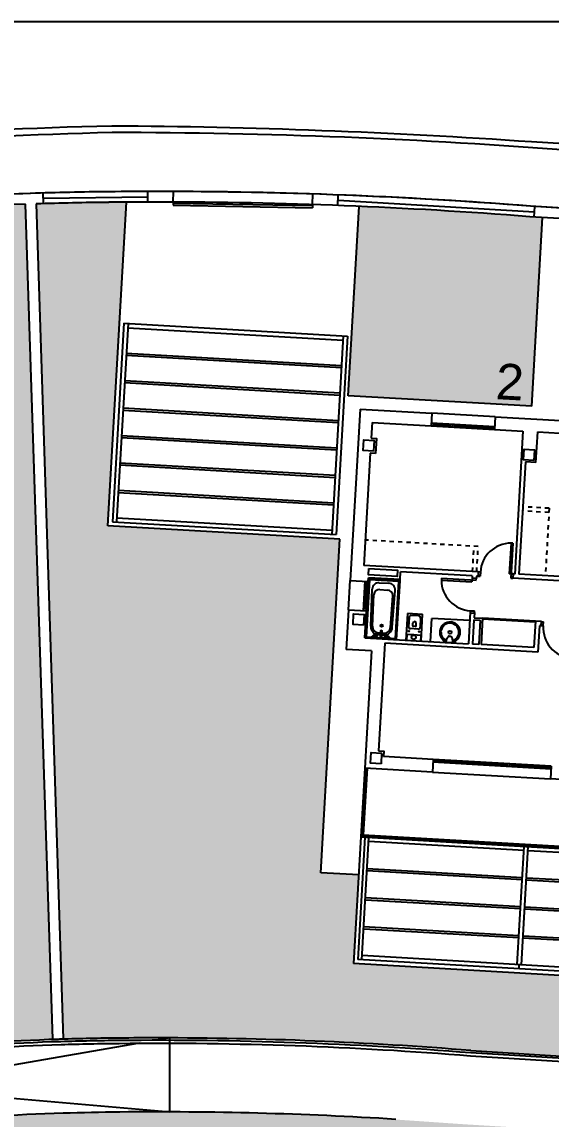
# Model space of a CAD drawing. Header units: millimetres. Extents: x 441061 to 442903, y 4515148 to 4515613.
# Drawn here: x 441866.35 to 441878.87, y 4515587 to 4515612.94 of the extents above; entities that cross this region are included whole.
import ezdxf
from ezdxf.enums import TextEntityAlignment as Align

# ---------------------------------------------------------------- set-up
doc = ezdxf.new("R2010")
doc.units = ezdxf.units.MM
doc.linetypes.add('RAYITAS', pattern=[0.375, 0.25, -0.125])
doc.layers.add('01_cartela', color=6, linetype='Continuous', plot=False)
doc.layers.add('01_cesped', color=7, linetype='Continuous', true_color=0x659a66)
for name, color, linetype in [('01_cotas', 254, 'Continuous'), ('01_mono PRIMERA', 2, 'Continuous'), ('01_piscinas', 254, 'Continuous'), ('01_proyección', 4, 'RAYITAS'), ('01_PÉRGOLAS', 254, 'Continuous')]:
    doc.layers.add(name, color=color, linetype=linetype)
doc.styles.add('Estilo1', font='swissel.ttf')

# ---------------------------------------------------------------- blocks, each defined once
blk = doc.blocks.new('A$C065C7C63')
at = {"layer": '01_mono PRIMERA', "color": 254}
for p, q in [((1.407, 13.1, 0), (1.407, 9.042, 0)), ((1.407, 13.1, 0), (3.107, 13.1, 0)), ((3.107, 13.1, 0), (3.107, 12.8, 0)), ((4.607, 13.1, 0), (3.107, 13.1, 0)), ((4.607, 13.1, 0), (4.607, 12.8, 0)), ((4.607, 13.1, 0), (6.157, 13.1, 0)), ((1.707, 12.8, 0), (1.707, 12.425, 0)), ((1.707, 12.8, 0), (3.107, 12.8, 0)), ((3.107, 12.87, 0), (4.607, 12.87, 0)), ((3.107, 12.8, 0), (4.607, 12.8, 0)), ((3.157, 12.87, 0), (3.157, 12.8, 0)), ((3.157, 12.842, 0), (3.557, 12.842, 0)), ((3.157, 12.828, 0), (3.557, 12.828, 0)), ((3.557, 12.87, 0), (3.557, 12.8, 0)), ((3.607, 12.87, 0), (3.607, 12.8, 0)), ((3.657, 12.87, 0), (3.657, 12.8, 0)), ((3.657, 12.842, 0), (4.557, 12.842, 0)), ((3.657, 12.828, 0), (4.557, 12.828, 0)), ((4.557, 12.87, 0), (4.557, 12.8, 0)), ((4.607, 12.8, 0), (5.282, 12.8, 0)), ((5.282, 12.8, 0), (5.282, 9.415, 0)), ((5.632, 12.075, 0), (5.632, 12.8, 0)), ((5.632, 12.8, 0), (6.157, 12.8, 0)), ((1.707, 12.075, 0), (1.707, 9.415, 0)), ((5.382, 12.075, 0), (5.382, 9.415, 0)), ((5.194, 10.139, 0), (5.153, 10.139, 0)), ((5.153, 10.139, 0), (5.153, 9.415, 0)), ((5.194, 10.139, 0), (5.194, 9.315, 0)), ((4.419, 9.415, 0), (1.707, 9.415, 0)), ((4.419, 9.415, 0), (4.419, 9.315, 0)), ((4.469, 9.415, 0), (4.419, 9.415, 0)), ((4.469, 9.415, 0), (4.469, 9.315, 0)), ((5.244, 9.415, 0), (5.153, 9.415, 0)), ((5.282, 9.415, 0), (5.244, 9.415, 0)), ((5.244, 9.415, 0), (5.244, 9.315, 0)), ((6.484, 9.415, 0), (5.382, 9.415, 0)), ((2.582, 9.13, 0), (1.832, 9.13, 0)), ((1.832, 9.042, 0), (1.832, 9.13, 0)), ((1.832, 7.705, 0), (1.832, 9.105, 0)), ((2.582, 9.105, 0), (1.832, 9.105, 0)), ((4.282, 9.315, 0), (2.582, 9.315, 0)), ((2.582, 9.13, 0), (2.582, 9.315, 0)), ((2.582, 9.105, 0), (2.582, 9.13, 0)), ((2.582, 7.705, 0), (2.582, 9.105, 0)), ((3.558, 9.215, 0), (3.558, 9.173, 0)), ((3.558, 9.215, 0), (4.382, 9.215, 0)), ((3.558, 9.173, 0), (4.282, 9.173, 0)), ((4.282, 9.315, 0), (4.282, 9.265, 0)), ((4.282, 9.265, 0), (4.382, 9.265, 0)), ((4.282, 9.265, 0), (4.282, 9.173, 0)), ((4.419, 9.315, 0), (4.382, 9.315, 0)), ((4.382, 9.315, 0), (4.382, 9.265, 0)), ((4.382, 9.215, 0), (4.382, 9.265, 0)), ((4.419, 9.315, 0), (4.469, 9.315, 0)), ((5.194, 9.315, 0), (5.244, 9.315, 0)), ((6.484, 9.315, 0), (5.244, 9.315, 0)), ((1.407, 8.342, 0), (1.407, 9.042, 0)), ((1.407, 9.042, 0), (1.832, 9.042, 0)), ((1.762, 8.342, 0), (1.762, 9.042, 0)), ((1.832, 8.992, 0), (1.762, 8.992, 0)), ((1.79, 8.392, 0), (1.79, 8.992, 0)), ((1.804, 8.392, 0), (1.804, 8.992, 0)), ((1.832, 8.342, 0), (1.832, 9.042, 0)), ((2.556, 9.079, 0), (1.858, 9.079, 0)), ((1.858, 9.079, 0), (1.858, 7.731, 0)), ((1.952, 7.987, 0), (1.937, 8.867, 0)), ((2.093, 9.025, 0), (2.322, 9.025, 0)), ((2.117, 8.865, 0), (2.298, 8.865, 0)), ((2.463, 7.987, 0), (2.477, 8.867, 0)), ((2.556, 7.731, 0), (2.556, 9.079, 0)), ((1.993, 7.988, 0), (1.981, 8.739, 0)), ((2.421, 7.988, 0), (2.433, 8.739, 0)), ((1.407, 8.342, 0), (1.407, 7.405, 0)), ((1.407, 8.342, 0), (1.832, 8.342, 0)), ((1.832, 8.392, 0), (1.762, 8.392, 0)), ((1.832, 8.342, 0), (1.832, 7.705, 0)), ((4.282, 8.49, 0), (4.282, 8.44, 0)), ((4.282, 8.49, 0), (4.382, 8.49, 0)), ((4.282, 8.455, 0), (4.282, 7.705, 0)), ((4.282, 8.44, 0), (4.382, 8.44, 0)), ((4.382, 8.44, 0), (4.382, 8.49, 0)), ((4.382, 8.455, 0), (4.382, 8.33, 0)), ((4.382, 8.33, 0), (4.582, 8.33, 0)), ((5.837, 8.33, 0), (4.582, 8.33, 0)), ((4.582, 8.33, 0), (4.582, 7.705, 0)), ((5.837, 8.305, 0), (4.582, 8.305, 0)), ((5.976, 8.33, 0), (5.837, 8.33, 0)), ((5.837, 8.33, 0), (5.837, 7.705, 0)), ((5.976, 8.23, 0), (5.976, 8.33, 0)), ((5.976, 8.33, 0), (6.026, 8.33, 0)), ((6.026, 8.23, 0), (6.026, 8.33, 0)), ((2.846, 8.246, 0), (2.843, 8.036, 0)), ((3.069, 8.295, 0), (2.896, 8.295, 0)), ((2.942, 8.055, 0), (2.942, 8.115, 0)), ((3.012, 8.045, 0), (2.952, 8.045, 0)), ((3.022, 8.055, 0), (3.022, 8.115, 0)), ((3.119, 8.246, 0), (3.122, 8.036, 0)), ((4.282, 8.255, 0), (3.382, 8.255, 0)), ((3.382, 7.705, 0), (3.382, 8.255, 0)), ((4.382, 8.28, 0), (4.382, 7.705, 0)), ((4.382, 8.28, 0), (4.532, 8.28, 0)), ((4.532, 8.28, 0), (4.532, 7.705, 0)), ((5.976, 8.23, 0), (5.937, 8.23, 0)), ((5.937, 8.23, 0), (5.937, 7.605, 0)), ((6.026, 8.23, 0), (5.976, 8.23, 0)), ((2.041, 7.785, 0), (2.001, 7.746, 0)), ((2.141, 7.8, 0), (2.076, 7.8, 0)), ((2.141, 7.842, 0), (2.194, 7.842, 0)), ((2.141, 7.8, 0), (2.194, 7.8, 0)), ((2.194, 7.755, 0), (2.194, 7.893, 0)), ((2.22, 7.893, 0), (2.22, 7.755, 0)), ((2.22, 7.842, 0), (2.273, 7.842, 0)), ((2.22, 7.8, 0), (2.273, 7.8, 0)), ((2.273, 7.8, 0), (2.339, 7.8, 0)), ((2.374, 7.785, 0), (2.414, 7.746, 0)), ((2.816, 7.832, 0), (2.814, 7.705, 0)), ((3.072, 7.985, 0), (2.893, 7.985, 0)), ((3.148, 7.832, 0), (3.15, 7.705, 0)), ((3.817, 7.862, 0), (3.847, 7.862, 0)), ((1.832, 7.705, 0), (4.282, 7.705, 0)), ((2.582, 7.705, 0), (1.832, 7.705, 0)), ((1.858, 7.731, 0), (2.556, 7.731, 0)), ((2.041, 7.763, 0), (2.107, 7.763, 0)), ((2.041, 7.763, 0), (2.041, 7.748, 0)), ((2.041, 7.748, 0), (2.107, 7.748, 0)), ((2.373, 7.763, 0), (2.307, 7.763, 0)), ((2.307, 7.748, 0), (2.373, 7.748, 0)), ((2.307, 7.605, 0), (2.307, 5.055, 0)), ((5.937, 7.605, 0), (2.307, 7.605, 0)), ((2.373, 7.748, 0), (2.373, 7.763, 0)), ((3.736, 7.707, 0), (3.736, 7.722, 0)), ((3.926, 7.705, 0), (3.738, 7.705, 0)), ((3.929, 7.707, 0), (3.928, 7.722, 0)), ((4.532, 7.705, 0), (4.382, 7.705, 0)), ((5.837, 7.705, 0), (4.582, 7.705, 0)), ((2.007, 7.405, 0), (1.407, 7.405, 0)), ((2.007, 7.405, 0), (2.007, 4.63, 0)), ((3.607, 4.93, 0), (2.432, 4.93, 0)), ((3.607, 4.93, 0), (3.607, 4.63, 0)), ((6.407, 4.93, 0), (3.607, 4.93, 0)), ((3.657, 4.93, 0), (3.657, 4.86, 0)), ((5.357, 4.93, 0), (5.357, 4.86, 0)), ((5.407, 4.93, 0), (5.407, 4.86, 0)), ((5.457, 4.93, 0), (5.457, 4.86, 0)), ((6.357, 4.93, 0), (6.357, 4.86, 0)), ((6.407, 4.93, 0), (6.407, 4.63, 0)), ((6.407, 4.86, 0), (3.607, 4.86, 0)), ((3.657, 4.902, 0), (5.357, 4.902, 0)), ((3.657, 4.888, 0), (5.357, 4.888, 0)), ((6.357, 4.902, 0), (5.457, 4.902, 0)), ((6.357, 4.888, 0), (5.457, 4.888, 0)), ((3.607, 4.63, 0), (2.007, 4.63, 0)), ((2.007, 4.63, 0), (2.007, 3, 0)), ((2.027, 4.63, 0), (2.027, 3.02, 0)), ((2.057, 4.63, 0), (2.057, 3.05, 0)), ((3.607, 4.63, 0), (6.407, 4.63, 0)), ((7.507, 4.63, 0), (6.407, 4.63, 0)), ((2.007, 3, 0), (7.507, 3, 0)), ((2.007, 3, 0), (2.007, 0, 0)), ((2.027, 3.02, 0), (7.507, 3.02, 0)), ((2.057, 3.05, 0), (7.507, 3.05, 0)), ((2.097, 3, 0), (2.097, 0.1, 0)), ((2.197, 0.1, 0), (2.197, 3, 0)), ((5.872, 2.9), (2.197, 2.9, 0)), ((5.872, 0.2), (5.872, 3)), ((5.972, 0.2), (5.972, 3)), ((9.648, 2.9, 0), (5.972, 2.9)), ((2.197, 2.263, 0), (5.872, 2.263)), ((2.197, 2.213, 0), (5.872, 2.213)), ((5.972, 2.263), (9.648, 2.263, 0)), ((5.972, 2.213), (9.648, 2.213, 0)), ((2.197, 1.575, 0), (5.872, 1.575)), ((5.972, 1.575), (9.648, 1.575, 0)), ((2.197, 1.525, 0), (5.872, 1.525)), ((5.972, 1.525), (9.648, 1.525, 0)), ((2.197, 0.888, 0), (5.872, 0.888)), ((2.197, 0.838, 0), (5.872, 0.838)), ((5.972, 0.888), (9.648, 0.888, 0)), ((5.972, 0.838), (9.648, 0.838, 0)), ((9.757, 0, 0), (2.007, 0, 0)), ((9.748, 0.1, 0), (2.097, 0.1, 0)), ((9.648, 0.2, 0), (2.197, 0.2, 0)), ((5.922, 0.1), (5.922, 0.2)), ((5.922, 0.1), (5.922, 0.2))]:
    blk.add_line(p, q, dxfattribs=at)
for points in [[(1.782, 12.125), (1.532, 12.125), (1.532, 12.375), (1.782, 12.375), (1.782, 12.125)], [(5.582, 12.125), (5.332, 12.125), (5.332, 12.375), (5.582, 12.375), (5.582, 12.125)], [(1.782, 8.005), (1.532, 8.005), (1.532, 8.255), (1.782, 8.255), (1.782, 8.005)], [(2.382, 4.755), (2.132, 4.755), (2.132, 5.005), (2.382, 5.005), (2.382, 4.755)]]:
    blk.add_lwpolyline(points, close=True, dxfattribs=at)
for points in [[(1.707, 12.425), (1.832, 12.425), (1.832, 12.075)], [(1.832, 12.075), (1.707, 12.075)], [(5.632, 12.075), (5.382, 12.075)], [(2.307, 5.055), (2.432, 5.055), (2.432, 4.93)]]:
    blk.add_lwpolyline(points, dxfattribs=at)
at = {"layer": '01_mono PRIMERA', "color": 254, "elevation": 0}
blk.add_lwpolyline([(1.832, 9.345), (2.512, 9.345), (2.512, 9.2), (1.832, 9.2)], close=True, dxfattribs=at)
at = {"layer": '01_mono PRIMERA', "color": 254, "elevation": 0, "flags": 128}
blk.add_lwpolyline([(3.163, 7.705, 0.414214), (3.167, 7.709), (3.167, 7.71), (3.157, 8.331, 0.436396), (3.153, 8.335), (2.811, 8.335, 0.436396), (2.807, 8.331), (2.797, 7.71), (2.797, 7.709, 0.414214), (2.801, 7.705)], format="xyb", close=True, dxfattribs=at)
at = {"layer": '01_mono PRIMERA', "color": 254}
for centre, radius in [((2.207, 8.015, 0), 0.0275), ((2.862, 7.925, 0), 0.01), ((2.982, 7.785, 0), 0.051), ((3.102, 7.925, 0), 0.01), ((3.832, 7.953, 0), 0.036)]:
    blk.add_circle(centre, radius, dxfattribs=at)
for centre, radius, start, end in [((5.194, 9.415, 0), 0.725, 93.2758, 180), ((4.282, 9.215, 0), 0.725, 183.2758, 270), ((2.091, 8.871, 0), 0.154, 89.317, 181.6763), ((2.114, 8.733, 0), 0.132, 88.598, 177.0747), ((2.301, 8.733, 0), 0.132, 2.9253, 91.402), ((2.324, 8.871, 0), 0.154, 358.3237, 90.683), ((2.896, 8.245, 0), 0.05, 90, 179.076), ((2.982, 8.115, 0), 0.04, 0, 180), ((2.952, 8.055, 0), 0.01, 180, 270), ((3.012, 8.055, 0), 0.01, 270, 0), ((3.069, 8.245, 0), 0.05, 0.924, 90), ((3.832, 7.953, 0), 0.243, 294.8749, 245.1251), ((3.832, 7.953, 0), 0.213, 292.0656, 248.0564), ((6.751, 8.23, 0), 0.725, 180, 266.7242), ((2.141, 7.99, 0), 0.19, 180.9132, 270), ((2.141, 7.99, 0), 0.148, 180.8545, 270), ((2.076, 7.75, 0), 0.05, 90, 135), ((2.273, 7.99, 0), 0.148, 270, 359.079), ((2.273, 7.99, 0), 0.19, 270, 359.0249), ((2.339, 7.75, 0), 0.05, 45.1537, 90), ((2.823, 7.832, 0), 0.007, 93.0641, 179.076), ((2.982, 4.861, 0), 2.982, 86.9359, 93.0641), ((2.893, 8.035, 0), 0.05, 179.076, 270), ((3.072, 8.035, 0), 0.05, 270, 0.924), ((3.141, 7.832, 0), 0.007, 0.924, 86.9359), ((4.028, 7.708, 0), 0.279, 163.1835, 180.617), ((3.898, 7.747, 0), 0.143, 134.3044, 163.1835), ((3.832, 7.814, 0), 0.0498, 107.9532, 134.3044), ((3.832, 7.814, 0), 0.0498, 45.6956, 72.5904), ((3.767, 7.747, 0), 0.143, 16.8165, 45.6956), ((3.637, 7.708, 0), 0.279, 359.383, 16.8165), ((1.965, 7.781, 0), 0.05, 270, 314.9968), ((2.107, 7.755, 0), 0.017, 206.179, 153.821), ((2.107, 7.755, 0), 0.0075, 270, 90), ((2.207, 7.755, 0), 0.019, 133.1736, 46.8264), ((2.207, 7.755, 0), 0.013, 180, 0), ((2.307, 7.755, 0), 0.017, 26.179, 333.821), ((2.307, 7.755, 0), 0.0075, 90, 270), ((2.449, 7.781, 0), 0.05, 224.9908, 270), ((3.723, 7.721, 0), 0.0128, 3.786, 59.4709), ((3.738, 7.708, 0), 0.0027, 186.6841, 270), ((3.926, 7.708, 0), 0.0027, 270, 353.3159), ((3.941, 7.721, 0), 0.0128, 120.5291, 176.214)]:
    blk.add_arc(centre, radius, start, end, dxfattribs=at)
at = {"layer": '01_mono PRIMERA', "color": 254, "extrusion": (0, 0, -1)}
blk.add_ellipse((2.207, 7.893, 0), major_axis=(-0.013, 0), ratio=0.955769, start_param=0, end_param=3.141593, dxfattribs=at)
at = {"layer": '01_proyección', "color": 120, "ltscale": 0.25}
for p, q in [((6.007, 11.015, 0), (5.382, 11.015, 0)), ((6.007, 10.915, 0), (5.382, 10.915, 0)), ((6.007, 11.015, 0), (6.007, 9.415, 0)), ((4.382, 10.015, 0), (1.707, 10.015, 0)), ((4.282, 9.415, 0), (4.282, 10.015, 0)), ((4.382, 9.415, 0), (4.382, 10.015, 0))]:
    blk.add_line(p, q, dxfattribs=at)
blk = doc.blocks.new('A$C3397442D')
at = {"layer": '01_cotas'}
for p, q in [((0, 4.7), (0, 0)), ((0, 4.7), (5.3, 4.7)), ((0.1, 4.7), (0.1, 0)), ((5.2, 4.7), (5.2, 0)), ((5.3, 4.7), (5.3, 0)), ((0.1, 4.6), (5.2, 4.6)), ((0.1, 4), (5.2, 4)), ((0.1, 3.95), (5.2, 3.95)), ((0.1, 3.35), (5.2, 3.35)), ((0.1, 3.3), (5.2, 3.3)), ((0.1, 2.7), (5.2, 2.7)), ((0.1, 2.65), (5.2, 2.65)), ((0.1, 2.05), (5.2, 2.05)), ((0.1, 2), (5.2, 2)), ((0.1, 1.4), (5.2, 1.4)), ((0.1, 1.35), (5.2, 1.35)), ((0.1, 0.75), (5.2, 0.75)), ((0.1, 0.7), (5.2, 0.7)), ((0.1, 0.1), (5.2, 0.1)), ((0, 0), (5.3, 0))]:
    blk.add_line(p, q, dxfattribs=at)

msp = doc.modelspace()

# ---------------------------------------------------------------- hatches: boundary and pattern name
at = {"layer": '01_cesped', "true_color": 0xc1d7c2}
h = msp.add_hatch(color=9, dxfattribs=at)
h.dxf.hatch_style = 1
h.paths.add_polyline_path([(441863.317, 4515608.475), (441864.588, 4515608.554), (441865.612, 4515608.604), (441866.435, 4515608.631), (441867.076, 4515588.891), (441865.637, 4515588.818), (441863.868, 4515588.697), (441862.062, 4515588.524), (441860.235, 4515588.299), (441858.441, 4515588.039), (441856.956, 4515587.787), (441855.569, 4515587.52), (441853.761, 4515587.126), (441853.424, 4515588.572), (441860.971, 4515590.331), (441860.495, 4515592.376), (441861.372, 4515592.58), (441859.578, 4515600.278), (441864.935, 4515601.526)])
h = msp.add_hatch(color=9, dxfattribs=at)
h.dxf.hatch_style = 1
h.paths.add_polyline_path([(441866.685, 4515608.643), (441868.822, 4515608.682), (441868.381, 4515601.033), (441873.872, 4515600.717), (441873.418, 4515592.826), (441874.316, 4515592.774), (441874.195, 4515590.678), (441881.923, 4515590.233), (441881.823, 4515588.326), (441880.364, 4515588.415), (441878.057, 4515588.556), (441875.296, 4515588.742), (441873.891, 4515588.819), (441872.207, 4515588.883), (441870.883, 4515588.912), (441869.108, 4515588.92), (441868.295, 4515588.912), (441867.326, 4515588.899)])
h = msp.add_hatch(color=9, dxfattribs=at)
h.dxf.hatch_style = 1
h.paths.add_polyline_path([(441874.067, 4515604.107), (441874.325, 4515608.583), (441875.634, 4515608.52), (441877.009, 4515608.436), (441878.667, 4515608.319), (441878.41, 4515603.857)], flags=17)
h = msp.add_hatch(color=9, dxfattribs=at)
h.dxf.hatch_style = 1
h.paths.add_polyline_path([(441858.715, 4515586.311), (441860.166, 4515586.524), (441861.642, 4515586.715), (441862.782, 4515586.84), (441864.108, 4515586.96), (441865.39, 4515587.051), (441866.676, 4515587.116), (441867.992, 4515587.156), (441869.192, 4515587.17), (441870.884, 4515587.162), (441872.394, 4515587.127), (441873.609, 4515587.08), (441875.196, 4515586.99), (441876.83, 4515586.877), (441878.339, 4515586.785), (441880.215, 4515586.671), (441881.891, 4515586.569), (441884.376, 4515586.418), (441886.207, 4515586.306), (441888.03, 4515586.195), (441889.247, 4515586.121), (441889.645, 4515586.097), (441889.801, 4515585.064), (441888.028, 4515584.784), (441887.013, 4515584.612), (441885.799, 4515584.381), (441884.566, 4515584.114), (441883.172, 4515583.803), (441880.399, 4515583.158), (441879.211, 4515582.87), (441878.384, 4515582.666), (441877.307, 4515582.395), (441876.374, 4515582.156), (441875.311, 4515581.879), (441874.144, 4515581.568), (441873.117, 4515581.289), (441872.079, 4515580.979), (441870.829, 4515580.591), (441869.152, 4515580.045), (441867.441, 4515579.458), (441866.348, 4515579.067), (441865.52, 4515578.762), (441864.659, 4515578.437), (441863.85, 4515578.125), (441862.746, 4515577.687), (441862.057, 4515577.407), (441861.633, 4515578.537), (441861.216, 4515579.648), (441860.699, 4515581.025), (441860.254, 4515582.211), (441859.759, 4515583.531), (441859.232, 4515584.932)])

# ---------------------------------------------------------------- linework, layer by layer
at = {"layer": '01_cartela', "color": 3, "elevation": 0}
msp.add_lwpolyline([(441758.965, 4515612.944), (441758.965, 4515512.447), (441901.943, 4515512.447), (441901.943, 4515612.944)], close=True, dxfattribs=at)
at = {"layer": '01_piscinas'}
for p, q in [((441866.86, 4515608.648), (441866.852, 4515608.899)), ((441866.856, 4515608.774), (441869.328, 4515608.809)), ((441869.325, 4515608.685), (441869.33, 4515608.935)), ((441869.925, 4515608.686), (441869.93, 4515608.936)), ((441873.225, 4515608.627), (441873.229, 4515608.877)), ((441873.825, 4515608.604), (441873.829, 4515608.854)), ((441867.076, 4515588.891), (441866.435, 4515608.635)), ((441866.685, 4515608.643), (441867.326, 4515588.899)), ((441868.381, 4515601.033), (441868.822, 4515608.682)), ((441869.925, 4515608.661), (441869.924, 4515608.611)), ((441869.924, 4515608.611), (441873.224, 4515608.552)), ((441869.925, 4515608.661), (441873.224, 4515608.602)), ((441873.224, 4515608.602), (441873.224, 4515608.552)), ((441873.827, 4515608.727), (441878.475, 4515608.456)), ((441874.067, 4515604.107), (441874.325, 4515608.583)), ((441883.073, 4515608.301), (441878.379, 4515608.587)), ((441878.467, 4515608.331), (441878.483, 4515608.58)), ((441882.934, 4515608.059), (441878.361, 4515608.337)), ((441878.41, 4515603.857), (441878.667, 4515608.319)), ((441878.41, 4515603.857), (441874.067, 4515604.107)), ((441873.872, 4515600.717), (441868.381, 4515601.033)), ((441873.418, 4515592.826), (441873.872, 4515600.717)), ((441874.316, 4515592.774), (441873.418, 4515592.826)), ((441869.845, 4515587.171, 0), (441869.85, 4515588.921)), ((441876.971, 4515588.622), (441881.923, 4515588.32))]:
    msp.add_line(p, q, dxfattribs=at)
for points in [[(441838.596, 4515605.222, -0.017052), (441849.62, 4515608.229, -0.020922), (441857.233, 4515609.627, -0.027056), (441868.473, 4515610.491, -0.015663), (441878.404, 4515610.115), (441887.407, 4515609.565), (441898.75, 4515608.945)], [(441898.785, 4515608.782), (441888.389, 4515609.344), (441887.396, 4515609.421), (441879.463, 4515609.891, 0.019411), (441868.484, 4515610.33, 0.025858), (441857.288, 4515609.465, 0.017876), (441849.629, 4515608.106, 0.01262), (441838.648, 4515605.086)], [(441838.642, 4515539.274), (441849.165, 4515545.081), (441856.164, 4515548.954, -0.013397), (441865.532, 4515553.929, -0.04126), (441879.366, 4515559.301, -0.013987), (441890.639, 4515562.042, -0.013983), (441896.514, 4515562.907, -0.020078), (441899.518, 4515563.142), (441899.613, 4515563.16), (441898.829, 4515566.003), (441898.207, 4515570.037), (441897.624, 4515574.932), (441897.95, 4515587.287), (441898.151, 4515601.364), (441898.278, 4515607.428), (441898.152, 4515607.443), (441887.214, 4515608.049), (441878.379, 4515608.587, 0.022373), (441868.404, 4515608.929, 0.031319), (441857.576, 4515608.135, 0.030707), (441847.107, 4515606.098, -0.006248)], [(441786.078, 4515588.112), (441796.599, 4515570.52), (441796.718, 4515570.554), (441802.685, 4515572.286), (441809.185, 4515574.163), (441813.776, 4515575.488), (441819.685, 4515577.168), (441823.783, 4515578.376), (441824.219, 4515578.505), (441836.113, 4515582.019), (441839.186, 4515582.918), (441839.229, 4515582.931), (441844.409, 4515584.445, 0.005835), (441852.489, 4515586.766, -0.002257), (441853.075, 4515586.911, -0.002318), (441853.676, 4515587.055, -0.000234), (441853.691, 4515587.058, -0.000109), (441853.72, 4515587.065, -0.024811), (441860.243, 4515588.25, -0.026464), (441867.271, 4515588.839, -0.005162), (441868.647, 4515588.867, -0.022759), (441876.969, 4515588.573), (441881.996, 4515588.266), (441897.95, 4515587.295)], [(441786.003, 4515588.09), (441796.564, 4515570.432), (441796.739, 4515570.482), (441802.706, 4515572.214), (441809.206, 4515574.091), (441813.797, 4515575.416), (441819.706, 4515577.096), (441823.804, 4515578.304), (441824.241, 4515578.433), (441836.134, 4515581.947), (441839.208, 4515582.846), (441839.25, 4515582.859), (441844.43, 4515584.373, 0.005834), (441852.509, 4515586.693, -0.002251), (441853.093, 4515586.838, -0.002318), (441853.693, 4515586.982, -0.000235), (441853.708, 4515586.985, -0.000109), (441853.737, 4515586.992, -0.024812), (441860.253, 4515588.175, -0.026464), (441867.273, 4515588.764, -0.005162), (441868.648, 4515588.792, -0.022761), (441876.964, 4515588.498), (441881.991, 4515588.192), (441897.948, 4515587.22)]]:
    msp.add_lwpolyline(points, format="xyb", dxfattribs=at)
for points in [[(441869.85, 4515588.921), (441869.569, 4515588.872)], [(441869.131, 4515588.796), (441863.124, 4515587.753), (441869.845, 4515587.171)]]:
    msp.add_lwpolyline(points, dxfattribs=at)
at = {"layer": '01_piscinas', "elevation": 0}
msp.add_lwpolyline([(441875.196, 4515586.995, 0.018198), (441868.663, 4515587.167, 0.005162), (441867.322, 4515587.139, 0.026485), (441860.468, 4515586.564, 0.006797), (441858.715, 4515586.311, 0.006797)], format="xyb", dxfattribs=at)
at = {"layer": '01_piscinas'}
for centre, radius, start, end in [((441869.322, 4515522.182), 86.752, 91.82996, 97.78157), ((441869.322, 4515522.182), 86.752, 90.60624, 91.82996), ((441869.572, 4515497.351), 111.584, 90, 90.59968), ((441869.572, 4515497.351), 111.584, 85.47301, 90), ((441869.322, 4515522.182), 86.502, 91.91267, 97.78198), ((441869.322, 4515522.183), 86.5, 90.60625, 91.74709), ((441869.572, 4515497.351), 111.334, 90, 90.59968), ((441869.572, 4515497.351), 111.334, 85.47184, 90), ((441869.32, 4515522.201), 66.719, 91.81929, 97.8258), ((441869.32, 4515522.201), 66.719, 91.76237, 91.81929), ((441869.32, 4515522.201), 66.719, 90.57942, 91.76237), ((441869.571, 4515497.352), 91.569, 90, 90.5794), ((441869.571, 4515497.352), 91.569, 85.3647, 90)]:
    msp.add_arc(centre, radius, start, end, dxfattribs=at)

# ---------------------------------------------------------------- block references
at = {"layer": '01_mono PRIMERA', "rotation": 356.7041835217859}
msp.add_blockref('A$C065C7C63', (441872.192, 4515590.793, 0), dxfattribs=at)
at = {"layer": '01_PÉRGOLAS', "rotation": 356.7041903091916}
msp.add_blockref('A$C3397442D', (441868.487, 4515601.127), dxfattribs=at)

# ---------------------------------------------------------------- texts
at = {"layer": '01_piscinas', "color": 251, "style": 'Estilo1'}
msp.add_text('2', height=0.849, rotation=357, dxfattribs=at).set_placement((441877.871, 4515604.009), align=Align.CENTER)

doc.saveas('drawing.dxf')
